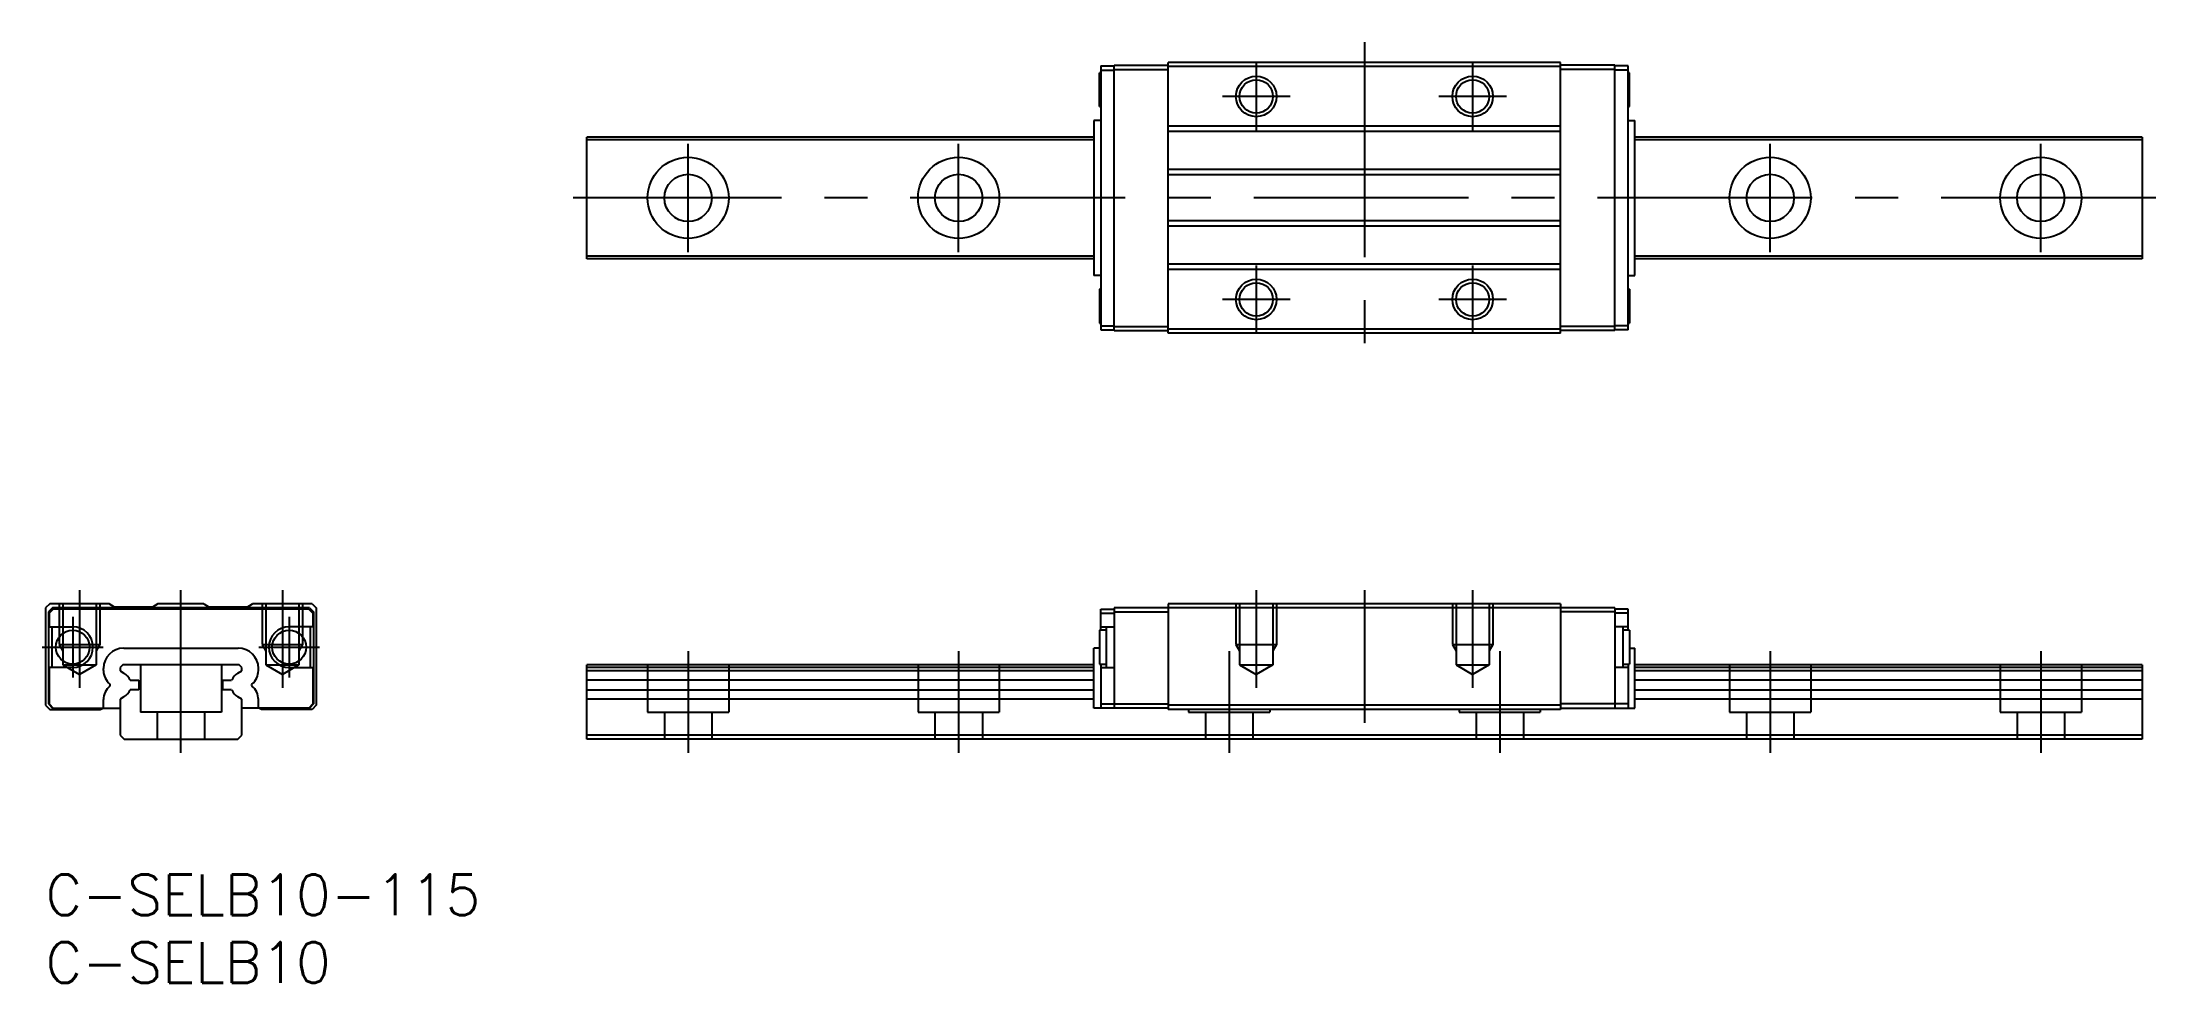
# Model space of a CAD drawing. Extents: x 0 to 156, y -8 to 61.
import ezdxf

# ---------------------------------------------------------------- set-up
doc = ezdxf.new("R2010")
doc.units = 0
doc.header["$LTSCALE"] = 0.5
doc.linetypes.add('CENTER', pattern=[50.8, 31.75, -6.35, 6.35, -6.35])
doc.linetypes.add('DASHED', pattern=[19.05, 12.7, -6.35])
for name, color, linetype in [('MSM_CENTER', 1, 'CENTER'), ('MSM_CONTINUOUS', 7, 'CONTINUOUS'), ('MSM_DASHED', 4, 'DASHED'), ('MSM_NARROW', 5, 'CONTINUOUS'), ('MSM_PART_NUMBER', 7, 'CONTINUOUS')]:
    doc.layers.add(name, color=color, linetype=linetype)
doc.styles.get("Standard").update_dxf_attribs({"font": 'txt.shx', "height": 1, "bigfont": 'bigfont.shx'})

# ---------------------------------------------------------------- blocks, each defined once
blk = doc.blocks.new('*U46')
at = {"layer": 'MSM_PART_NUMBER'}
blk.add_text('C-SELB10-115', height=3, dxfattribs=at).set_placement((0, -3))
blk = doc.blocks.new('*U47')
at = {"layer": 'MSM_PART_NUMBER'}
blk.add_text('C-SELB10', height=3, dxfattribs=at).set_placement((0, -8))

msp = doc.modelspace()

# ---------------------------------------------------------------- linework, layer by layer
at = {"layer": 'MSM_CENTER'}
for p, q in [((97.5, 61.5), (97.5, 38.5)), ((89.5, 60), (89.5, 55)), ((105.5, 60), (105.5, 55)), ((92, 57.5), (87, 57.5)), ((108, 57.5), (103, 57.5)), ((47.5, 46), (47.5, 54)), ((67.5, 46), (67.5, 54)), ((127.5, 46), (127.5, 54)), ((147.5, 46), (147.5, 54)), ((156, 50), (39, 50)), ((89.5, 45), (89.5, 40)), ((105.5, 45), (105.5, 40)), ((92, 42.5), (87, 42.5)), ((108, 42.5), (103, 42.5)), ((2.5, 21), (2.5, 13.79)), ((10, 9), (10, 21)), ((17.5, 21), (17.5, 13.79)), ((89.5, 21), (89.5, 13.79)), ((97.5, 21), (97.5, 11.2)), ((105.5, 21), (105.5, 13.79)), ((2, 19.05), (2, 14.55)), ((18, 19.05), (18, 14.55)), ((-0.25, 16.8), (4.25, 16.8)), ((15.75, 16.8), (20.25, 16.8)), ((47.5, 16.5), (47.5, 9)), ((67.5, 16.5), (67.5, 9)), ((87.5, 16.5), (87.5, 9)), ((107.5, 16.5), (107.5, 9)), ((127.5, 16.5), (127.5, 9)), ((147.5, 16.5), (147.5, 9))]:
    msp.add_line(p, q, dxfattribs=at)
at = {"layer": 'MSM_CONTINUOUS'}
for p, q in [((78, 59.75), (78, 40.25)), ((78, 59.75), (79, 59.75)), ((78, 59.45), (79, 59.45)), ((79, 59.8), (83, 59.8)), ((79, 40.2), (79, 59.8)), ((79, 59.5), (83, 59.5)), ((83, 40), (83, 60)), ((112, 60), (83, 60)), ((112, 59.7), (83, 59.7)), ((112, 40), (112, 60)), ((116, 59.8), (112, 59.8)), ((116, 59.5), (112, 59.5)), ((116, 40.2), (116, 59.8)), ((117, 59.75), (116, 59.75)), ((117, 59.45), (116, 59.45)), ((117, 40.25), (117, 59.75)), ((77.9, 56.75), (77.9, 59.25)), ((78, 59.25), (77.9, 59.25)), ((117.1, 59.25), (117, 59.25)), ((117.1, 56.75), (117.1, 59.25)), ((77.9, 56.75), (78, 56.75)), ((117, 56.75), (117.1, 56.75)), ((78, 55.73), (77.5, 55.73)), ((77.5, 55.73), (77.5, 44.27)), ((112, 55.3), (83, 55.3)), ((112, 54.9), (83, 54.9)), ((117, 55.73), (117.5, 55.73)), ((117.5, 44.27), (117.5, 55.73)), ((77.5, 54.5), (40, 54.5)), ((40, 45.5), (40, 54.5)), ((77.5, 54.3), (40, 54.3)), ((155, 54.5), (117.5, 54.5)), ((155, 54.3), (117.5, 54.3)), ((155, 54.5), (155, 45.5)), ((112, 52.1), (83, 52.1)), ((112, 51.7), (83, 51.7)), ((112, 48.3), (83, 48.3)), ((112, 47.9), (83, 47.9)), ((77.5, 45.7), (40, 45.7)), ((77.5, 45.5), (40, 45.5)), ((155, 45.7), (117.5, 45.7)), ((155, 45.5), (117.5, 45.5)), ((78, 44.27), (77.5, 44.27)), ((112, 45.1), (83, 45.1)), ((112, 44.7), (83, 44.7)), ((117, 44.27), (117.5, 44.27)), ((78, 43.25), (77.9, 43.25)), ((77.9, 43.25), (77.9, 40.75)), ((117.1, 43.25), (117, 43.25)), ((117.1, 43.25), (117.1, 40.75)), ((77.9, 40.75), (78, 40.75)), ((117, 40.75), (117.1, 40.75)), ((78, 40.55), (79, 40.55)), ((78, 40.25), (79, 40.25)), ((79, 40.5), (83, 40.5)), ((79, 40.2), (83, 40.2)), ((112, 40.3), (83, 40.3)), ((112, 40), (83, 40)), ((116, 40.5), (112, 40.5)), ((116, 40.2), (112, 40.2)), ((117, 40.55), (116, 40.55)), ((117, 40.25), (116, 40.25)), ((0.3, 20), (0, 19.7)), ((0, 19.7), (0, 12.5)), ((0.5, 19.7), (0.2, 19.4)), ((0.2, 19.4), (0.2, 12.6)), ((0.55, 19.6), (0.25, 19.3)), ((0.25, 19.3), (0.25, 18.3)), ((4.7, 20), (0.3, 20)), ((19.5, 19.7), (0.5, 19.7)), ((19.45, 19.6), (0.55, 19.6)), ((5.1, 19.75), (4.7, 20)), ((7.9, 19.75), (5.1, 19.75)), ((8.3, 20), (7.9, 19.75)), ((11.7, 20), (8.3, 20)), ((11.7, 20), (12.1, 19.75)), ((14.9, 19.75), (12.1, 19.75)), ((14.9, 19.75), (15.3, 20)), ((19.7, 20), (15.3, 20)), ((19.45, 19.6), (19.75, 19.3)), ((19.5, 19.7), (19.8, 19.4)), ((19.7, 20), (20, 19.7)), ((19.75, 19.3), (19.75, 18.3)), ((19.8, 19.4), (19.8, 12.6)), ((20, 19.7), (20, 12.5)), ((78, 19.6), (79, 19.6)), ((78, 18.05), (78, 19.6)), ((78, 19.3), (79, 19.3)), ((79, 19.7), (79, 12.3)), ((116, 19.7), (79, 19.7)), ((79, 19.4), (83, 19.4)), ((112, 20), (83, 20)), ((83, 20), (83, 12.2)), ((112, 20), (112, 12.2)), ((116, 19.4), (112, 19.4)), ((116, 19.7), (116, 12.3)), ((117, 19.6), (116, 19.6)), ((117, 19.3), (116, 19.3)), ((117, 18.05), (117, 19.6)), ((0.25, 18.3), (2, 18.3)), ((0.45, 18.3), (0.45, 15.3)), ((19.75, 18.3), (18, 18.3)), ((19.55, 18.3), (19.55, 15.3)), ((77.9, 18.05), (77.9, 15.55)), ((78.4, 18.05), (77.9, 18.05)), ((78, 18.3), (79, 18.3)), ((78.4, 18.3), (78.4, 15.3)), ((117, 18.3), (116, 18.3)), ((116.6, 18.3), (116.6, 15.3)), ((117.1, 18.05), (116.6, 18.05)), ((117.1, 18.05), (117.1, 15.55)), ((5.77, 16.73), (14.23, 16.73)), ((77.5, 12.3), (77.5, 16.73)), ((77.9, 16.73), (77.5, 16.73)), ((117.1, 16.73), (117.5, 16.73)), ((117.5, 12.3), (117.5, 16.73)), ((0.25, 15.3), (0.25, 12.6)), ((2, 15.3), (0.25, 15.3)), ((4.27, 15.08), (4.27, 15.23)), ((5.7, 15.5), (5.5, 15.3)), ((5.5, 15.3), (5.5, 15.04)), ((5.5, 15.04), (5.78, 14.88)), ((14.3, 15.5), (5.7, 15.5)), ((6.25, 14.35), (6.9, 14.35)), ((6.9, 14.35), (6.9, 13.65)), ((13.1, 13.65), (13.1, 14.35)), ((13.1, 14.35), (13.75, 14.35)), ((14.22, 14.88), (14.5, 15.04)), ((14.5, 15.3), (14.3, 15.5)), ((14.5, 15.04), (14.5, 15.3)), ((15.73, 15.08), (15.73, 15.23)), ((18, 15.3), (19.75, 15.3)), ((19.75, 15.3), (19.75, 12.6)), ((77.5, 15.5), (40, 15.5)), ((40, 10), (40, 15.5)), ((77.5, 15.3), (40, 15.3)), ((77.5, 15.04), (40, 15.04)), ((77.5, 14.35), (40, 14.35)), ((77.9, 15.55), (78.4, 15.55)), ((78, 15.55), (78, 12.3)), ((78, 15.3), (79, 15.3)), ((117, 15.3), (116, 15.3)), ((116.6, 15.55), (117.1, 15.55)), ((117, 15.55), (117, 12.3)), ((155, 15.5), (117.5, 15.5)), ((155, 15.3), (117.5, 15.3)), ((155, 15.04), (117.5, 15.04)), ((155, 14.35), (117.5, 14.35)), ((155, 15.5), (155, 10)), ((0.2, 12.6), (0.5, 12.3)), ((0.25, 12.6), (0.55, 12.3)), ((4.27, 12.3), (4.27, 12.92)), ((5.78, 13.12), (5.5, 12.96)), ((5.5, 12.96), (5.5, 10.3)), ((6.9, 13.65), (6.25, 13.65)), ((13.75, 13.65), (13.1, 13.65)), ((14.5, 12.96), (14.22, 13.12)), ((14.5, 10.3), (14.5, 12.96)), ((15.73, 12.3), (15.73, 12.92)), ((19.75, 12.6), (19.45, 12.3)), ((19.8, 12.6), (19.5, 12.3)), ((40, 13.65), (77.5, 13.65)), ((77.5, 12.96), (40, 12.96)), ((78, 12.6), (83, 12.6)), ((117, 12.6), (112, 12.6)), ((117.5, 13.65), (155, 13.65)), ((155, 12.96), (117.5, 12.96)), ((0, 12.5), (0.3, 12.2)), ((0.3, 12.2), (4.03, 12.2)), ((0.5, 12.3), (5.5, 12.3)), ((4.03, 12.2), (4.24, 12.3)), ((19.5, 12.3), (14.5, 12.3)), ((15.97, 12.2), (15.76, 12.3)), ((19.7, 12.2), (15.97, 12.2)), ((20, 12.5), (19.7, 12.2)), ((83, 12.3), (77.5, 12.3)), ((112, 12.5), (83, 12.5)), ((112, 12.2), (83, 12.2)), ((112, 12.3), (117.5, 12.3)), ((5.5, 10.3), (5.8, 10)), ((5.8, 10), (14.2, 10)), ((14.2, 10), (14.5, 10.3)), ((155, 10.3), (40, 10.3)), ((155, 10), (40, 10))]:
    msp.add_line(p, q, dxfattribs=at)
for centre, radius in [((89.5, 57.5), 1.23), ((105.5, 57.5), 1.23), ((47.5, 50), 3), ((47.5, 50), 1.75), ((67.5, 50), 3), ((67.5, 50), 1.75), ((127.5, 50), 3), ((127.5, 50), 1.75), ((147.5, 50), 3), ((147.5, 50), 1.75), ((89.5, 42.5), 1.23), ((105.5, 42.5), 1.23), ((2, 16.8), 1.25), ((18, 16.8), 1.25)]:
    msp.add_circle(centre, radius, dxfattribs=at)
for centre, radius, start, end in [((2, 16.8), 1.5, 270, 90), ((18, 16.8), 1.5, 90, 270), ((5.77, 15.23), 1.5, 90.0008, 179.9992), ((14.23, 15.23), 1.5, 0, 90), ((5.57, 15.08), 1.3, 180, 230.7296), ((4.68, 14), 0.1, 309.2706, 50.7294), ((5.23, 13.93), 1.1, 22.4464, 60), ((14.77, 13.93), 1.1, 120, 157.5536), ((15.32, 14), 0.1, 129.2706, 230.7294), ((14.43, 15.08), 1.3, 309.2704, 0), ((5.57, 12.92), 1.3, 129.2704, 180), ((5.23, 14.07), 1.1, 300, 337.5536), ((14.77, 14.07), 1.1, 202.4464, 240), ((14.43, 12.92), 1.3, 0, 50.7296)]:
    msp.add_arc(centre, radius, start, end, dxfattribs=at)
at = {"layer": 'MSM_DASHED'}
for p, q in [((1, 20), (1, 17)), ((1.27, 20), (1.27, 15.5)), ((3.73, 20), (3.73, 15.5)), ((4, 20), (4, 17)), ((16, 20), (16, 17)), ((16.27, 20), (16.27, 15.5)), ((18.73, 20), (18.73, 15.5)), ((19, 20), (19, 17)), ((88, 20), (88, 17)), ((88.27, 20), (88.27, 15.5)), ((90.73, 20), (90.73, 15.5)), ((91, 20), (91, 17)), ((104, 20), (104, 17)), ((104.27, 20), (104.27, 15.5)), ((106.73, 20), (106.73, 15.5)), ((107, 20), (107, 17)), ((1, 17), (1.27, 16.53)), ((1, 17), (4, 17)), ((4, 17), (3.73, 16.53)), ((16, 17), (16.27, 16.53)), ((16, 17), (19, 17)), ((19, 17), (18.73, 16.53)), ((88, 17), (88.27, 16.53)), ((88, 17), (91, 17)), ((91, 17), (90.73, 16.53)), ((104, 17), (104.27, 16.53)), ((104, 17), (107, 17)), ((107, 17), (106.73, 16.53)), ((1.27, 15.5), (3.73, 15.5)), ((1.27, 15.5), (2.5, 14.79)), ((3.73, 15.5), (2.5, 14.79)), ((7, 15.5), (7, 12)), ((13, 15.5), (13, 12)), ((16.27, 15.5), (18.73, 15.5)), ((16.27, 15.5), (17.5, 14.79)), ((18.73, 15.5), (17.5, 14.79)), ((44.5, 15.5), (44.5, 12)), ((50.5, 15.5), (50.5, 12)), ((64.5, 15.5), (64.5, 12)), ((70.5, 15.5), (70.5, 12)), ((88.27, 15.5), (90.73, 15.5)), ((88.27, 15.5), (89.5, 14.79)), ((90.73, 15.5), (89.5, 14.79)), ((104.27, 15.5), (106.73, 15.5)), ((104.27, 15.5), (105.5, 14.79)), ((106.73, 15.5), (105.5, 14.79)), ((124.5, 15.5), (124.5, 12)), ((130.5, 15.5), (130.5, 12)), ((144.5, 15.5), (144.5, 12)), ((150.5, 15.5), (150.5, 12)), ((13, 12), (7, 12)), ((8.25, 12), (8.25, 10)), ((11.75, 12), (11.75, 10)), ((44.5, 12), (50.5, 12)), ((45.75, 12), (45.75, 10)), ((49.25, 12), (49.25, 10)), ((64.5, 12), (70.5, 12)), ((65.75, 12), (65.75, 10)), ((69.25, 12), (69.25, 10)), ((84.5, 12.2), (84.5, 12)), ((84.5, 12), (90.5, 12)), ((85.75, 12), (85.75, 10)), ((89.25, 12), (89.25, 10)), ((90.5, 12.2), (90.5, 12)), ((104.5, 12.2), (104.5, 12)), ((104.5, 12), (110.5, 12)), ((105.75, 12), (105.75, 10)), ((109.25, 12), (109.25, 10)), ((110.5, 12.2), (110.5, 12)), ((124.5, 12), (130.5, 12)), ((125.75, 12), (125.75, 10)), ((129.25, 12), (129.25, 10)), ((144.5, 12), (150.5, 12)), ((145.75, 12), (145.75, 10)), ((149.25, 12), (149.25, 10))]:
    msp.add_line(p, q, dxfattribs=at)
at = {"layer": 'MSM_NARROW'}
for centre in [(89.5, 57.5), (105.5, 57.5), (89.5, 42.5), (105.5, 42.5)]:
    msp.add_circle(centre, 1.5, dxfattribs=at)

# ---------------------------------------------------------------- block references
at = {"layer": 'MSM_CONTINUOUS'}
for name in ['*U46', '*U47']:
    msp.add_blockref(name, (0, 0), dxfattribs=at)

doc.saveas('drawing.dxf')
